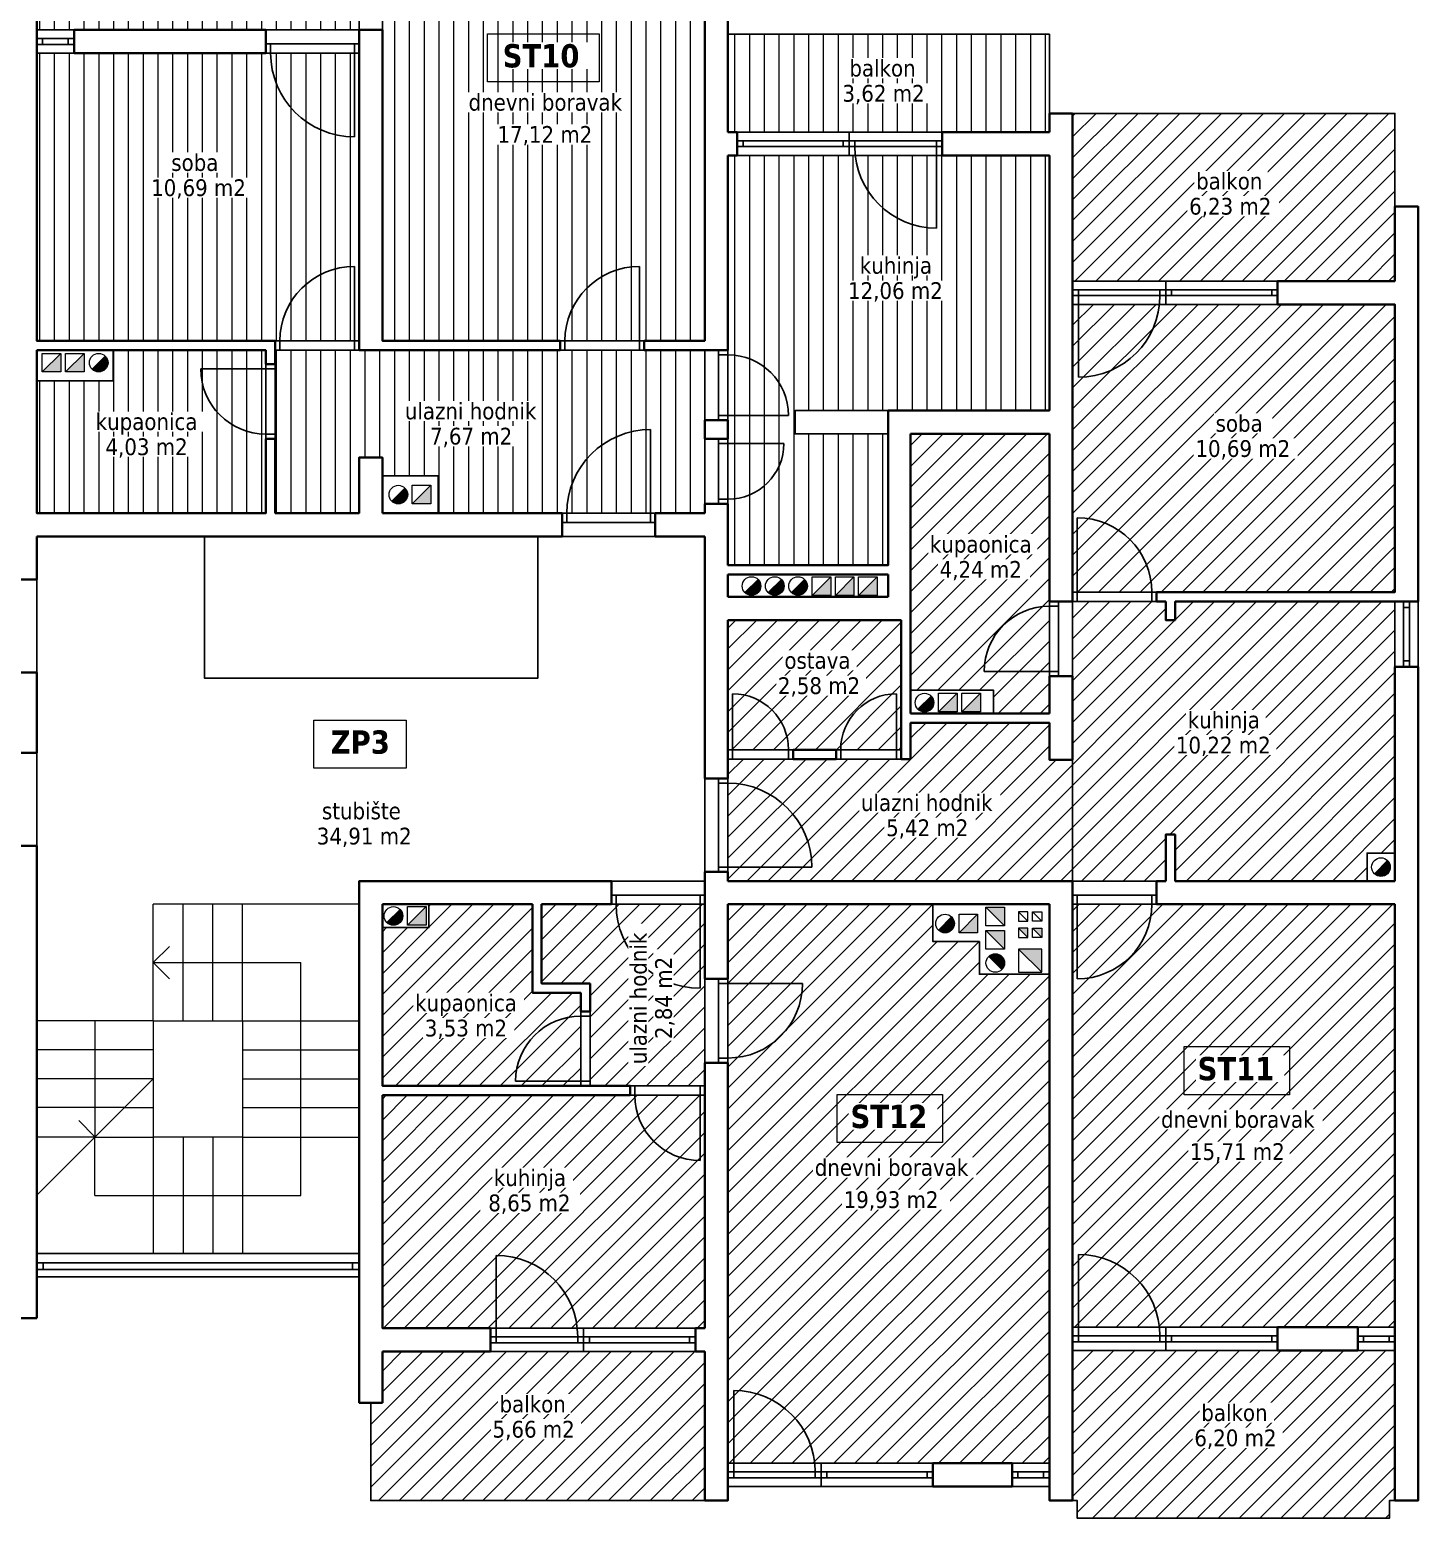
# Model space of a CAD drawing. Header units: centimetres. Extents: x 642232439 to 646206409, y 502891828 to 503284195.
# Drawn here: x 646190538 to 646192028, y 503268947 to 503270545 of the extents above; entities that cross this region are included whole.
import ezdxf

# ---------------------------------------------------------------- set-up
doc = ezdxf.new("R2010")
doc.units = ezdxf.units.CM
doc.linetypes.add('HIDDENX2', pattern=[19.05, 12.7, -6.35])
for name, color, linetype, lineweight in [('.ETAZA_12_ST10', 200, 'Continuous', 13), ('.ETAZA_13_ST11', 100, 'Continuous', 13), ('.ETAZA_14_ST12', 10, 'Continuous', 13), ('_POVRŠINA', 255, 'Continuous', 5), ('TP_01 - 0.35', 1, 'Continuous', 35), ('TP_03 - 0.15', 3, 'Continuous', 15), ('TP_07 - 0.20', 7, 'Continuous', 20)]:
    doc.layers.add(name, color=color, linetype=linetype, lineweight=lineweight)
doc.layers.add('_POLILINE_ET', color=4, linetype='Continuous', plot=False)
for name, color, linetype in [('TP_Hatch', 252, 'Continuous'), ('TP_Hidden', 8, 'HIDDENX2'), ('TP_Otvori', 8, 'Continuous'), ('TP_Otvori.block', 8, 'Continuous')]:
    doc.layers.add(name, color=color, linetype=linetype)
doc.styles.add('tahoma10', font='tahoma.ttf', dxfattribs={"height": 2})
pattern_1 = [(45, (643183442.702, 503085608.108), (-11.22532015, 11.22532015), [])]

# ---------------------------------------------------------------- blocks, each defined once
blk = doc.blocks.new('*U527')
at = {"layer": 'TP_01 - 0.35'}
for p, q in [((0, 0), (0, -30)), ((48, 0), (48, -30))]:
    blk.add_line(p, q, dxfattribs=at)
at = {"layer": 'TP_Otvori'}
for p, q in [((0, 0), (48, 0)), ((0, -11.3), (48, -11.3)), ((0, -18.8), (48, -18.8)), ((7.5, -11.3), (7.5, -18.8)), ((40.5, -11.3), (40.5, -18.8)), ((0, -30), (48, -30))]:
    blk.add_line(p, q, dxfattribs=at)
blk = doc.blocks.new('*U90')
at = {"layer": 'TP_01 - 0.35'}
for p, q in [((0, 0), (0, -30)), ((84, 0), (84, -30))]:
    blk.add_line(p, q, dxfattribs=at)
at = {"layer": 'TP_Otvori'}
for p, q in [((0, 0), (84, 0)), ((0, -11.3), (84, -11.3)), ((0, -18.8), (84, -18.8)), ((7.5, -11.3), (7.5, -18.8)), ((76.5, -11.3), (76.5, -18.8)), ((0, -30), (84, -30))]:
    blk.add_line(p, q, dxfattribs=at)
blk = doc.blocks.new('*U523')
at = {"layer": 'TP_Otvori'}
for p, q in [((5, 0), (5, 80)), ((5, 0), (0, 0)), ((85, 0), (5, 0)), ((5, -10), (5, 0)), ((85, -10), (85, 0)), ((85, 0), (90, 0)), ((90, -10), (0, -10))]:
    blk.add_line(p, q, dxfattribs=at)
blk.add_arc((5, 0), 80, 0, 90, dxfattribs=at)
blk = doc.blocks.new('*U525')
at = {"layer": 'TP_Otvori'}
for p, q in [((5, 0), (5, 90)), ((5, 0), (0, 0)), ((95, 0), (5, 0)), ((5, -10), (5, 0)), ((95, -10), (95, 0)), ((95, 0), (100, 0)), ((100, -10), (0, -10))]:
    blk.add_line(p, q, dxfattribs=at)
blk.add_arc((5, 0), 90, 0, 90, dxfattribs=at)
blk = doc.blocks.new('*U524')
at = {"layer": 'TP_Otvori'}
for p, q in [((5, 0), (5, 70)), ((5, 0), (0, 0)), ((75, 0), (5, 0)), ((5, -10), (5, 0)), ((75, -10), (75, 0)), ((75, 0), (80, 0)), ((80, -10), (0, -10))]:
    blk.add_line(p, q, dxfattribs=at)
blk.add_arc((5, 0), 70, 0, 90, dxfattribs=at)
blk = doc.blocks.new('*U526')
at = {"layer": 'TP_Otvori'}
for p, q in [((5, 0), (5, 60)), ((5, 0), (0, 0)), ((65, 0), (5, 0)), ((5, -10), (5, 0)), ((65, -10), (65, 0)), ((65, 0), (70, 0)), ((70, -10), (0, -10))]:
    blk.add_line(p, q, dxfattribs=at)
blk.add_arc((5, 0), 60, 0, 90, dxfattribs=at)
blk = doc.blocks.new('*U97')
at = {"layer": 'TP_Otvori'}
for p, q in [((5, 0), (5, 65)), ((5, 0), (0, 0)), ((70, 0), (5, 0)), ((5, -10), (5, 0)), ((70, -10), (70, 0)), ((70, 0), (75, 0)), ((75, -10), (0, -10))]:
    blk.add_line(p, q, dxfattribs=at)
blk.add_arc((5, 0), 65, 0, 90, dxfattribs=at)
blk = doc.blocks.new('*U99')
at = {"layer": 'TP_01 - 0.35'}
for p, q in [((0, 0), (0, -30)), ((48, 0), (48, -30))]:
    blk.add_line(p, q, dxfattribs=at)
at = {"layer": 'TP_Otvori'}
for p, q in [((0, 0), (48, 0)), ((0, -11.3), (48, -11.3)), ((0, -18.8), (48, -18.8)), ((7.5, -11.3), (7.5, -18.8)), ((40.5, -11.3), (40.5, -18.8)), ((0, -30), (48, -30))]:
    blk.add_line(p, q, dxfattribs=at)

msp = doc.modelspace()

# ---------------------------------------------------------------- hatches: boundary and pattern name
at = {"layer": '.ETAZA_12_ST10'}
h = msp.add_hatch(dxfattribs=at)
h.set_pattern_fill('ANSI31', color=256, scale=5, angle=45)
h.set_pattern_definition([(90, (643183442.702, 503085608.108), (-15.875, 3e-15), [])])
h.paths.add_polyline_path([(646191287.38, 503270410.48), (646191287.38, 503269970.48), (646191459.38, 503269970.48), (646191459.38, 503270111.48), (646191359.38, 503270111.48), (646191359.38, 503270136.48), (646191632.38, 503270136.48), (646191632.38, 503270410.48)])
h.paths.add_polyline_path([(646191287.38, 503270540.48), (646191287.38, 503270435.48), (646191632.38, 503270435.48), (646191632.38, 503270540.48)])
h.paths.add_polyline_path([(646190551.38, 503270675.28), (646190551.38, 503270565.28), (646190545.38, 503270565.28), (646190545.38, 503270545.28), (646190891.38, 503270545.28), (646190891.38, 503270675.28)], flags=17)
h.paths.add_polyline_path([(646190545.38, 503270520.28), (646190545.38, 503270211.28), (646190891.38, 503270211.28), (646190891.38, 503270520.28)])
edge = h.paths.add_edge_path()
edge.add_line((646190801.38, 503270201.28), (646190801.38, 503270026.28))
edge.add_line((646190801.38, 503270026.28), (646190891.38, 503270026.28))
edge.add_line((646190891.38, 503270026.28), (646190891.38, 503270086.28))
edge.add_line((646190891.38, 503270086.28), (646190916.38, 503270086.28))
edge.add_line((646190916.38, 503270086.28), (646190916.38, 503270066.28))
edge.add_line((646190916.38, 503270066.28), (646190976.38, 503270066.28))
edge.add_line((646190976.38, 503270066.28), (646190976.38, 503270026.28))
edge.add_line((646190976.38, 503270026.28), (646191262.38, 503270026.28))
edge.add_line((646191262.38, 503270026.28), (646191262.38, 503270201.28))
edge.add_line((646191262.38, 503270201.28), (646190801.38, 503270201.28))
edge.add_line((646190916.38, 503270706.28), (646190916.38, 503270211.28))
edge.add_line((646190916.38, 503270211.28), (646191262.38, 503270211.28))
edge.add_line((646191262.38, 503270211.28), (646191262.38, 503270706.28))
edge.add_line((646191262.38, 503270706.28), (646190916.38, 503270706.28))
edge.add_line((646190627.38, 503270201.28), (646190627.38, 503270168.28))
edge.add_line((646190627.38, 503270168.28), (646190545.38, 503270168.28))
edge.add_line((646190545.38, 503270168.28), (646190545.38, 503270026.28))
edge.add_line((646190545.38, 503270026.28), (646190791.38, 503270026.28))
edge.add_line((646190791.38, 503270026.28), (646190791.38, 503270201.28))
edge.add_line((646190791.38, 503270201.28), (646190627.38, 503270201.28))
at = {"layer": '.ETAZA_13_ST11'}
h = msp.add_hatch(dxfattribs=at)
h.set_pattern_fill('ANSI31', color=256, scale=5)
h.set_pattern_definition(pattern_1)
h.paths.add_polyline_path([(646191657.38, 503270250.48), (646191657.38, 503269941.48), (646192003.38, 503269941.48), (646192003.38, 503270250.48)])
h.paths.add_polyline_path([(646191657.38, 503269931.48), (646191657.38, 503269631.48), (646191757.38, 503269631.48), (646191757.38, 503269681.48), (646191767.38, 503269681.48), (646191767.38, 503269631.48), (646191973.38, 503269631.48), (646191973.38, 503269661.48), (646192003.38, 503269661.48), (646192003.38, 503269931.48), (646191767.38, 503269931.48), (646191767.38, 503269911.48), (646191757.38, 503269911.48), (646191757.38, 503269931.48)])
h.paths.add_polyline_path([(646191483.38, 503270111.48), (646191483.38, 503269836.48), (646191572.38, 503269836.48), (646191572.38, 503269811.48), (646191632.38, 503269811.48), (646191632.38, 503270111.48)])
h.paths.add_polyline_path([(646191287.38, 503269911.48), (646191287.38, 503269772.48), (646191473.38, 503269772.48), (646191473.38, 503269911.48)])
h.paths.add_polyline_path([(646191287.38, 503269762.48), (646191287.38, 503269631.48), (646191657.38, 503269631.48), (646191657.38, 503269761.48), (646191632.38, 503269761.48), (646191632.38, 503269801.48), (646191483.38, 503269801.48), (646191483.38, 503269762.48)])
edge = h.paths.add_edge_path()
edge.add_line((646191657.38, 503270455.48), (646191657.38, 503270275.48))
edge.add_line((646191657.38, 503270275.48), (646192003.38, 503270275.48))
edge.add_line((646192003.38, 503270275.48), (646192003.38, 503270455.48))
edge.add_line((646192003.38, 503270455.48), (646191657.38, 503270455.48))
edge.add_line((646191657.38, 503269606.48), (646191657.38, 503269152.48))
edge.add_line((646191657.38, 503269152.48), (646192003.38, 503269152.48))
edge.add_line((646192003.38, 503269152.48), (646192003.38, 503269606.48))
edge.add_line((646192003.38, 503269606.48), (646191657.38, 503269606.48))
edge.add_line((646191657.38, 503269127.48), (646191657.38, 503268966.48))
edge.add_line((646191657.38, 503268966.48), (646191662.38, 503268966.48))
edge.add_line((646191662.38, 503268966.48), (646191662.38, 503268947.48))
edge.add_line((646191662.38, 503268947.48), (646191997.38, 503268947.48))
edge.add_line((646191997.38, 503268947.48), (646191997.38, 503268966.48))
edge.add_line((646191997.38, 503268966.48), (646192003.38, 503268966.48))
edge.add_line((646192003.38, 503268966.48), (646192003.38, 503269127.48))
edge.add_line((646192003.38, 503269127.48), (646191657.38, 503269127.48))
at = {"layer": '.ETAZA_14_ST12'}
h = msp.add_hatch(dxfattribs=at)
h.set_pattern_fill('ANSI31', color=256, scale=5)
h.set_pattern_definition(pattern_1)
h.paths.add_polyline_path([(646190966.38, 503269607.07), (646190966.38, 503269581.48), (646190916.38, 503269581.48), (646190916.38, 503269411.48), (646191129.38, 503269411.48), (646191129.38, 503269511.48), (646191077.38, 503269511.48), (646191077.38, 503269606.48)])
h.paths.add_polyline_path([(646191087.38, 503269606.48), (646191087.38, 503269521.48), (646191139.38, 503269521.48), (646191139.38, 503269411.48), (646191262.38, 503269411.48), (646191262.38, 503269606.48)])
h.paths.add_polyline_path([(646191287.38, 503269606.48), (646191287.38, 503269006.48), (646191632.38, 503269006.48), (646191632.38, 503269531.48), (646191557.38, 503269531.48), (646191557.38, 503269566.48), (646191507.38, 503269566.48), (646191507.38, 503269606.48)])
h.paths.add_polyline_path([(646190916.38, 503269401.48), (646190916.38, 503269151.48), (646191262.38, 503269151.48), (646191262.38, 503269401.48)])
h.paths.add_polyline_path([(646190916.38, 503269126.48), (646190916.38, 503269071.48), (646190903.88, 503269071.48), (646190903.88, 503268966.48), (646191262.38, 503268966.48), (646191262.38, 503269126.48)])
at = {"layer": 'TP_07 - 0.20'}
h = msp.add_hatch(color=256, dxfattribs=at)
h.dxf.hatch_style = 1
h.paths.add_polyline_path([(646191599.38, 503269580.98), (646191609.38, 503269570.98), (646191609.38, 503269580.98)])
h.paths.add_polyline_path([(646191624.38, 503269570.98), (646191624.38, 503269580.98), (646191614.38, 503269580.98)])
h = msp.add_hatch(color=256, dxfattribs=at)
h.dxf.hatch_style = 1
h.paths.add_polyline_path([(646191624.38, 503269533.48), (646191624.38, 503269558.48), (646191599.38, 503269558.48)])
at = {"layer": 'TP_Hatch'}
h = msp.add_hatch(color=256, dxfattribs=at)
h.dxf.hatch_style = 1
h.paths.add_polyline_path([(646190571.12, 503270177.92), (646190571.12, 503270197.92), (646190551.12, 503270177.92)])
h = msp.add_hatch(color=256, dxfattribs=at)
h.dxf.hatch_style = 1
h.paths.add_polyline_path([(646190596.12, 503270177.92), (646190596.12, 503270197.92), (646190576.12, 503270177.92)])
h = msp.add_hatch(color=256, dxfattribs=at)
h.dxf.hatch_style = 1
edge = h.paths.add_edge_path()
edge.add_arc((646190611.86, 503270187.92), 10, 225, 270)
edge.add_arc((646190611.86, 503270187.92), 10, 270, 360)
edge.add_arc((646190611.86, 503270187.92), 10, 0, 45)
edge.add_line((646190618.93, 503270194.99), (646190604.79, 503270180.85))
h = msp.add_hatch(color=256, dxfattribs=at)
h.dxf.hatch_style = 1
edge = h.paths.add_edge_path()
edge.add_arc((646190933.55, 503270046.28), 10, 225, 270)
edge.add_arc((646190933.55, 503270046.28), 10, 270, 360)
edge.add_arc((646190933.55, 503270046.28), 10, 0, 45)
edge.add_line((646190940.63, 503270053.35), (646190926.48, 503270039.21))
h = msp.add_hatch(color=256, dxfattribs=at)
h.dxf.hatch_style = 1
h.paths.add_polyline_path([(646190968.55, 503270036.28), (646190968.55, 503270056.28), (646190948.55, 503270036.28)])
h = msp.add_hatch(color=256, dxfattribs=at)
h.dxf.hatch_style = 1
h.paths.add_polyline_path([(646191397.65, 503269938.13), (646191397.65, 503269958.13), (646191377.65, 503269938.13)])
h = msp.add_hatch(color=256, dxfattribs=at)
h.dxf.hatch_style = 1
h.paths.add_polyline_path([(646191422.65, 503269938.13), (646191422.65, 503269958.13), (646191402.65, 503269938.13)])
h = msp.add_hatch(color=256, dxfattribs=at)
h.dxf.hatch_style = 1
h.paths.add_polyline_path([(646191447.65, 503269938.13), (646191447.65, 503269958.13), (646191427.65, 503269938.13)])
h = msp.add_hatch(color=256, dxfattribs=at)
h.dxf.hatch_style = 1
edge = h.paths.add_edge_path()
edge.add_arc((646191312.65, 503269948.13), 10, 225, 270)
edge.add_arc((646191312.65, 503269948.13), 10, 270, 360)
edge.add_arc((646191312.65, 503269948.13), 10, 0, 45)
edge.add_line((646191319.72, 503269955.21), (646191305.58, 503269941.06))
h = msp.add_hatch(color=256, dxfattribs=at)
h.dxf.hatch_style = 1
edge = h.paths.add_edge_path()
edge.add_arc((646191337.65, 503269948.13), 10, 225, 270)
edge.add_arc((646191337.65, 503269948.13), 10, 270, 360)
edge.add_arc((646191337.65, 503269948.13), 10, 0, 45)
edge.add_line((646191344.72, 503269955.21), (646191330.58, 503269941.06))
h = msp.add_hatch(color=256, dxfattribs=at)
h.dxf.hatch_style = 1
edge = h.paths.add_edge_path()
edge.add_arc((646191362.65, 503269948.13), 10, 225, 270)
edge.add_arc((646191362.65, 503269948.13), 10, 270, 360)
edge.add_arc((646191362.65, 503269948.13), 10, 0, 45)
edge.add_line((646191369.72, 503269955.21), (646191355.58, 503269941.06))
h = msp.add_hatch(color=256, dxfattribs=at)
h.dxf.hatch_style = 1
edge = h.paths.add_edge_path()
edge.add_arc((646191498.37, 503269822.98), 10, 225, 270)
edge.add_arc((646191498.37, 503269822.98), 10, 270, 360)
edge.add_arc((646191498.37, 503269822.98), 10, 0, 45)
edge.add_line((646191505.44, 503269830.05), (646191491.3, 503269815.91))
h = msp.add_hatch(color=256, dxfattribs=at)
h.dxf.hatch_style = 1
h.paths.add_polyline_path([(646191533.37, 503269812.98), (646191533.37, 503269832.98), (646191513.37, 503269812.98)])
h = msp.add_hatch(color=256, dxfattribs=at)
h.dxf.hatch_style = 1
h.paths.add_polyline_path([(646191558.37, 503269812.98), (646191558.37, 503269832.98), (646191538.37, 503269812.98)])
h = msp.add_hatch(color=256, dxfattribs=at)
h.dxf.hatch_style = 1
edge = h.paths.add_edge_path()
edge.add_arc((646191988.38, 503269646.46), 10, 225, 270)
edge.add_arc((646191988.38, 503269646.46), 10, 270, 360)
edge.add_arc((646191988.38, 503269646.46), 10, 0, 45)
edge.add_line((646191995.45, 503269653.53), (646191981.31, 503269639.39))
h = msp.add_hatch(color=256, dxfattribs=at)
h.dxf.hatch_style = 1
edge = h.paths.add_edge_path()
edge.add_arc((646190928.29, 503269593.98), 10, 225, 270)
edge.add_arc((646190928.29, 503269593.98), 10, 270, 360)
edge.add_arc((646190928.29, 503269593.98), 10, 0, 45)
edge.add_line((646190935.36, 503269601.05), (646190921.21, 503269586.91))
h = msp.add_hatch(color=256, dxfattribs=at)
h.dxf.hatch_style = 1
h.paths.add_polyline_path([(646190963.29, 503269583.98), (646190963.29, 503269603.98), (646190943.29, 503269583.98)])
h = msp.add_hatch(color=256, dxfattribs=at)
h.dxf.hatch_style = 1
edge = h.paths.add_edge_path()
edge.add_arc((646191520.42, 503269585.85), 10, 225, 270)
edge.add_arc((646191520.42, 503269585.85), 10, 270, 360)
edge.add_arc((646191520.42, 503269585.85), 10, 0, 45)
edge.add_line((646191527.49, 503269592.92), (646191513.35, 503269578.78))
h = msp.add_hatch(color=256, dxfattribs=at)
h.dxf.hatch_style = 1
h.paths.add_polyline_path([(646191555.42, 503269575.85), (646191555.42, 503269595.85), (646191535.42, 503269575.85)])
h = msp.add_hatch(color=256, dxfattribs=at)
h.dxf.hatch_style = 1
h.paths.add_polyline_path([(646191584.38, 503269603.48), (646191564.38, 503269603.48), (646191584.38, 503269583.48)])
h = msp.add_hatch(color=256, dxfattribs=at)
h.dxf.hatch_style = 1
h.paths.add_polyline_path([(646191584.38, 503269578.48), (646191564.38, 503269578.48), (646191584.38, 503269558.48)])
h = msp.add_hatch(color=256, dxfattribs=at)
h.dxf.hatch_style = 1
edge = h.paths.add_edge_path()
edge.add_arc((646191574.38, 503269543.48), 10, 315, 360)
edge.add_arc((646191574.38, 503269543.48), 10, 360, 450)
edge.add_arc((646191574.38, 503269543.48), 10, 90, 135)
edge.add_line((646191567.31, 503269550.55), (646191581.45, 503269536.41))

# ---------------------------------------------------------------- linework, layer by layer
at = {"layer": '_POLILINE_ET'}
for points in [[(646190916.38, 503270706.28), (646190916.38, 503270211.28), (646191262.38, 503270211.28), (646191262.38, 503270706.28), (646190916.38, 503270706.28)], [(646190551.38, 503270675.28), (646190551.38, 503270565.28), (646190545.38, 503270565.28), (646190545.38, 503270545.28), (646190891.38, 503270545.28), (646190891.38, 503270675.28), (646190551.38, 503270675.28)], [(646191287.38, 503270540.48), (646191287.38, 503270435.48), (646191632.38, 503270435.48), (646191632.38, 503270540.48), (646191287.38, 503270540.48)], [(646190545.38, 503270520.28), (646190545.38, 503270211.28), (646190891.38, 503270211.28), (646190891.38, 503270520.28), (646190545.38, 503270520.28)], [(646191657.38, 503270455.48), (646191657.38, 503270275.48), (646192003.38, 503270275.48), (646192003.38, 503270455.48), (646191657.38, 503270455.48)], [(646191287.38, 503270410.48), (646191287.38, 503269970.48), (646191459.38, 503269970.48), (646191459.38, 503270111.48), (646191359.38, 503270111.48), (646191359.38, 503270136.48), (646191632.38, 503270136.48), (646191632.38, 503270410.48), (646191287.38, 503270410.48)], [(646191657.38, 503270250.48), (646191657.38, 503269941.48), (646192003.38, 503269941.48), (646192003.38, 503270250.48), (646191657.38, 503270250.48)], [(646190627.38, 503270201.28), (646190627.38, 503270168.28), (646190545.38, 503270168.28), (646190545.38, 503270026.28), (646190791.38, 503270026.28), (646190791.38, 503270201.28), (646190627.38, 503270201.28)], [(646190801.38, 503270201.28), (646190801.38, 503270026.28), (646190891.38, 503270026.28), (646190891.38, 503270086.28), (646190916.38, 503270086.28), (646190916.38, 503270066.28), (646190976.38, 503270066.28), (646190976.38, 503270026.28), (646191262.38, 503270026.28), (646191262.38, 503270201.28), (646190801.38, 503270201.28)], [(646191483.38, 503270111.48), (646191483.38, 503269836.48), (646191572.38, 503269836.48), (646191572.38, 503269811.48), (646191632.38, 503269811.48), (646191632.38, 503270111.48), (646191483.38, 503270111.48)], [(646190545.38, 503270001.28), (646190545.38, 503269231.48), (646190891.38, 503269231.48), (646190891.38, 503269631.48), (646191262.38, 503269631.48), (646191262.38, 503270001.28), (646191083.38, 503270001.28), (646191083.38, 503269849.28), (646190725.38, 503269849.28), (646190725.38, 503270001.28), (646190545.38, 503270001.28)], [(646191657.38, 503269931.48), (646191657.38, 503269631.48), (646191757.38, 503269631.48), (646191757.38, 503269681.48), (646191767.38, 503269681.48), (646191767.38, 503269631.48), (646191973.38, 503269631.48), (646191973.38, 503269661.48), (646192003.38, 503269661.48), (646192003.38, 503269931.48), (646191767.38, 503269931.48), (646191767.38, 503269911.48), (646191757.38, 503269911.48), (646191757.38, 503269931.48), (646191657.38, 503269931.48)], [(646191287.38, 503269911.48), (646191287.38, 503269772.48), (646191473.38, 503269772.48), (646191473.38, 503269911.48), (646191287.38, 503269911.48)], [(646191287.38, 503269762.48), (646191287.38, 503269631.48), (646191657.38, 503269631.48), (646191657.38, 503269761.48), (646191632.38, 503269761.48), (646191632.38, 503269801.48), (646191483.38, 503269801.48), (646191483.38, 503269762.48), (646191287.38, 503269762.48)], [(646190966.38, 503269607.07), (646190966.38, 503269581.48), (646190916.38, 503269581.48), (646190916.38, 503269411.48), (646191129.38, 503269411.48), (646191129.38, 503269511.48), (646191077.38, 503269511.48), (646191077.38, 503269606.48), (646190966.38, 503269607.07)], [(646191087.38, 503269606.48), (646191087.38, 503269521.48), (646191139.38, 503269521.48), (646191139.38, 503269411.48), (646191262.38, 503269411.48), (646191262.38, 503269606.48), (646191087.38, 503269606.48)], [(646191287.38, 503269606.48), (646191287.38, 503269006.48), (646191632.38, 503269006.48), (646191632.38, 503269531.48), (646191557.38, 503269531.48), (646191557.38, 503269566.48), (646191507.38, 503269566.48), (646191507.38, 503269606.48), (646191287.38, 503269606.48)], [(646191657.38, 503269606.48), (646191657.38, 503269152.48), (646192003.38, 503269152.48), (646192003.38, 503269606.48), (646191657.38, 503269606.48)], [(646190916.38, 503269401.48), (646190916.38, 503269151.48), (646191262.38, 503269151.48), (646191262.38, 503269401.48), (646190916.38, 503269401.48)], [(646190916.38, 503269126.48), (646190916.38, 503269071.48), (646190903.88, 503269071.48), (646190903.88, 503268966.48), (646191262.38, 503268966.48), (646191262.38, 503269126.48), (646190916.38, 503269126.48)], [(646191657.38, 503269127.48), (646191657.38, 503268966.48), (646191662.38, 503268966.48), (646191662.38, 503268947.48), (646191997.38, 503268947.48), (646191997.38, 503268966.48), (646192003.38, 503268966.48), (646192003.38, 503269127.48), (646191657.38, 503269127.48)]]:
    msp.add_lwpolyline(points, dxfattribs=at)
at = {"layer": '_POVRŠINA'}
for points in [[(646191029.12, 503270540.92), (646191149.09, 503270540.92), (646191149.09, 503270489.27), (646191029.12, 503270489.27)], [(646191777.11, 503269453.69), (646191890.22, 503269453.69), (646191890.22, 503269402.03), (646191777.11, 503269402.03)], [(646191404.5, 503269402.34), (646191517.6, 503269402.34), (646191517.6, 503269350.68), (646191404.5, 503269350.68)]]:
    msp.add_lwpolyline(points, close=True, dxfattribs=at)
at = {"layer": 'TP_01 - 0.35'}
for p, q in [((646191262.38, 503270746.28), (646191262.38, 503270211.28)), ((646191287.38, 503270746.28), (646191287.38, 503270435.48)), ((646190545.38, 503270565.28), (646190545.38, 503270211.28)), ((646190585.38, 503270545.28), (646190585.38, 503270520.28)), ((646190585.38, 503270545.28), (646190791.38, 503270545.28)), ((646190791.38, 503270520.28), (646190791.38, 503270545.28)), ((646190891.38, 503270201.28), (646190891.38, 503270545.28)), ((646190891.38, 503270545.28), (646190916.38, 503270545.28)), ((646190916.38, 503270211.28), (646190916.38, 503270545.28)), ((646190585.38, 503270520.28), (646190791.38, 503270520.28)), ((646191632.38, 503270455.48), (646191632.38, 503270435.48)), ((646191657.38, 503270455.48), (646191632.38, 503270455.48)), ((646191657.38, 503270455.48), (646191657.38, 503269931.48)), ((646191297.38, 503270435.48), (646191287.38, 503270435.48)), ((646191297.38, 503270435.48), (646191297.38, 503270410.48)), ((646191517.38, 503270435.48), (646191517.38, 503270410.48)), ((646191632.38, 503270435.48), (646191517.38, 503270435.48)), ((646191287.38, 503270410.48), (646191287.38, 503270201.28)), ((646191297.38, 503270410.48), (646191287.38, 503270410.48)), ((646191632.38, 503270410.48), (646191517.38, 503270410.48)), ((646191632.38, 503270410.48), (646191632.38, 503270136.48)), ((646192003.38, 503270355.48), (646192003.38, 503270275.48)), ((646192003.38, 503270355.48), (646192028.38, 503270355.48)), ((646192028.38, 503270355.48), (646192028.38, 503269931.48)), ((646191877.38, 503270275.48), (646191877.38, 503270250.48)), ((646191877.38, 503270275.48), (646192003.38, 503270275.48)), ((646191877.38, 503270250.48), (646192003.38, 503270250.48)), ((646192003.38, 503270250.48), (646192003.38, 503269941.48)), ((646190545.38, 503270211.28), (646190801.38, 503270211.28)), ((646190545.38, 503270201.28), (646190545.38, 503270026.28)), ((646190545.38, 503270201.28), (646190791.38, 503270201.28)), ((646190791.38, 503270201.28), (646190791.38, 503270186.28)), ((646190801.38, 503270201.28), (646190801.38, 503270211.28)), ((646190801.38, 503270201.28), (646190801.38, 503270186.28)), ((646190891.38, 503270201.28), (646191107.38, 503270201.28)), ((646190916.38, 503270211.28), (646191107.38, 503270211.28)), ((646191107.38, 503270211.28), (646191107.38, 503270201.28)), ((646191197.38, 503270211.28), (646191262.38, 503270211.28)), ((646191197.38, 503270211.28), (646191197.38, 503270201.28)), ((646191197.38, 503270201.28), (646191262.38, 503270201.28)), ((646191262.38, 503270201.28), (646191287.38, 503270201.28)), ((646190791.38, 503270186.28), (646190801.38, 503270186.28)), ((646191459.38, 503270136.48), (646191459.38, 503269970.48)), ((646191632.38, 503270136.48), (646191459.38, 503270136.48)), ((646191262.38, 503270126.28), (646191262.38, 503270106.28)), ((646191262.38, 503270126.28), (646191287.38, 503270126.28)), ((646191287.38, 503270126.28), (646191287.38, 503270106.28)), ((646190791.38, 503270106.28), (646190791.38, 503270026.28)), ((646190791.38, 503270106.28), (646190801.38, 503270106.28)), ((646190801.38, 503270106.28), (646190801.38, 503270026.28)), ((646191262.38, 503270106.28), (646191287.38, 503270106.28)), ((646191483.38, 503270111.48), (646191483.38, 503269811.48)), ((646191632.38, 503270111.48), (646191483.38, 503270111.48)), ((646191632.38, 503270111.48), (646191632.38, 503269931.48)), ((646190891.38, 503270086.28), (646190916.38, 503270086.28)), ((646190891.38, 503270026.28), (646190891.38, 503270086.28)), ((646190916.38, 503270026.28), (646190916.38, 503270086.28)), ((646191262.38, 503270036.28), (646191262.38, 503270026.28)), ((646191262.38, 503270036.28), (646191287.38, 503270036.28)), ((646191287.38, 503270036.28), (646191287.38, 503269970.48)), ((646190545.38, 503270026.28), (646190791.38, 503270026.28)), ((646190801.38, 503270026.28), (646190891.38, 503270026.28)), ((646190916.38, 503270026.28), (646191109.38, 503270026.28)), ((646191109.38, 503270026.28), (646191109.38, 503270001.28)), ((646191209.38, 503270026.28), (646191209.38, 503270001.28)), ((646191209.38, 503270026.28), (646191262.38, 503270026.28)), ((646190545.38, 503270001.28), (646190545.38, 503269955.28)), ((646190545.38, 503270001.28), (646191109.38, 503270001.28)), ((646191209.38, 503270001.28), (646191262.38, 503270001.28)), ((646191262.38, 503270001.28), (646191262.38, 503269741.48)), ((646191287.38, 503269970.48), (646191459.38, 503269970.48)), ((646191287.38, 503269960.48), (646191287.38, 503269936.48)), ((646191287.38, 503269960.48), (646191459.38, 503269960.48)), ((646191459.38, 503269960.48), (646191459.38, 503269936.48)), ((646190545.38, 503269955.28), (646190520.38, 503269955.28)), ((646191747.38, 503269941.48), (646191747.38, 503269931.48)), ((646191747.38, 503269941.48), (646192003.38, 503269941.48)), ((646191287.38, 503269936.48), (646191459.38, 503269936.48)), ((646191657.38, 503269931.48), (646191632.38, 503269931.48)), ((646191747.38, 503269931.48), (646191757.38, 503269931.48)), ((646191757.38, 503269931.48), (646191757.38, 503269911.48)), ((646191767.38, 503269931.48), (646191767.38, 503269911.48)), ((646191767.38, 503269931.48), (646192003.38, 503269931.48)), ((646192003.38, 503269931.48), (646192028.38, 503269931.48)), ((646192003.38, 503269931.48), (646192028.38, 503269931.48)), ((646191287.38, 503269911.48), (646191287.38, 503269741.48)), ((646191287.38, 503269911.48), (646191459.38, 503269911.48)), ((646191459.38, 503269911.48), (646191473.38, 503269911.48)), ((646191473.38, 503269911.48), (646191473.38, 503269766.48)), ((646191757.38, 503269911.48), (646191767.38, 503269911.48)), ((646192003.38, 503269861.48), (646192003.38, 503269631.48)), ((646192003.38, 503269861.48), (646192028.38, 503269861.48)), ((646192003.38, 503269861.48), (646192028.38, 503269861.48)), ((646192028.38, 503269861.48), (646192028.38, 503268966.48)), ((646190545.38, 503269855.28), (646190520.38, 503269855.28)), ((646190545.38, 503269855.28), (646190545.38, 503269769.28)), ((646191632.38, 503269851.48), (646191632.38, 503269811.48)), ((646191657.38, 503269851.48), (646191632.38, 503269851.48)), ((646191657.38, 503269851.48), (646191657.38, 503269761.48)), ((646191632.38, 503269811.48), (646191483.38, 503269811.48)), ((646191483.38, 503269801.48), (646191483.38, 503269762.48)), ((646191632.38, 503269801.48), (646191483.38, 503269801.48)), ((646191632.38, 503269801.48), (646191632.38, 503269761.48)), ((646190545.38, 503269769.28), (646190520.38, 503269769.28)), ((646191357.38, 503269772.48), (646191357.38, 503269762.48)), ((646191357.38, 503269772.48), (646191403.38, 503269772.48)), ((646191403.38, 503269772.48), (646191403.38, 503269762.48)), ((646191473.38, 503269772.48), (646191473.38, 503269762.48)), ((646191357.38, 503269762.48), (646191403.38, 503269762.48)), ((646191473.38, 503269762.48), (646191483.38, 503269762.48)), ((646191657.38, 503269761.48), (646191632.38, 503269761.48)), ((646191287.38, 503269741.48), (646191262.38, 503269741.48)), ((646190545.38, 503269669.28), (646190520.38, 503269669.28)), ((646190545.38, 503269669.28), (646190545.38, 503269162.28)), ((646191757.38, 503269681.48), (646191757.38, 503269631.48)), ((646191757.38, 503269681.48), (646191767.38, 503269681.48)), ((646191767.38, 503269681.48), (646191767.38, 503269631.48)), ((646191262.38, 503269641.48), (646191262.38, 503269526.48)), ((646191287.38, 503269641.48), (646191262.38, 503269641.48)), ((646191287.38, 503269641.48), (646191287.38, 503269631.48)), ((646190891.38, 503269631.48), (646190891.38, 503269071.48)), ((646190891.38, 503269631.48), (646191162.38, 503269631.48)), ((646191162.38, 503269631.48), (646191162.38, 503269606.48)), ((646191287.38, 503269631.48), (646191657.38, 503269631.48)), ((646191657.38, 503269606.48), (646191657.38, 503269631.48)), ((646191747.38, 503269631.48), (646191757.38, 503269631.48)), ((646191747.38, 503269606.48), (646191747.38, 503269631.48)), ((646191767.38, 503269631.48), (646192003.38, 503269631.48)), ((646190916.38, 503269606.48), (646190916.38, 503269411.48)), ((646190916.38, 503269606.48), (646191077.38, 503269606.48)), ((646191077.38, 503269606.48), (646191077.38, 503269511.48)), ((646191087.38, 503269606.48), (646191162.38, 503269606.48)), ((646191087.38, 503269606.48), (646191087.38, 503269521.48)), ((646191287.38, 503269606.48), (646191287.38, 503269526.48)), ((646191287.38, 503269606.48), (646191632.38, 503269606.48)), ((646191632.38, 503269606.48), (646191632.38, 503268966.48)), ((646191657.38, 503269606.48), (646191657.38, 503268966.48)), ((646191747.38, 503269606.48), (646192003.38, 503269606.48)), ((646192003.38, 503269606.48), (646192003.38, 503268966.48)), ((646191287.38, 503269526.48), (646191262.38, 503269526.48)), ((646191077.38, 503269511.48), (646191129.38, 503269511.48)), ((646191087.38, 503269521.48), (646191139.38, 503269521.48)), ((646191129.38, 503269511.48), (646191129.38, 503269491.48)), ((646191139.38, 503269521.48), (646191139.38, 503269491.48)), ((646191129.38, 503269491.48), (646191139.38, 503269491.48)), ((646191262.38, 503269436.48), (646191262.38, 503269151.48)), ((646191287.38, 503269436.48), (646191262.38, 503269436.48)), ((646191287.38, 503269436.48), (646191287.38, 503268966.48)), ((646190916.38, 503269411.48), (646191182.38, 503269411.48)), ((646190916.38, 503269401.48), (646190916.38, 503269151.48)), ((646190916.38, 503269401.48), (646191182.38, 503269401.48)), ((646191182.38, 503269411.48), (646191182.38, 503269401.48)), ((646190520.38, 503269162.28), (646190545.38, 503269162.28)), ((646190916.38, 503269151.48), (646191032.38, 503269151.48)), ((646191032.38, 503269151.48), (646191032.38, 503269126.48)), ((646191252.38, 503269151.48), (646191252.38, 503269126.48)), ((646191252.38, 503269151.48), (646191262.38, 503269151.48)), ((646191877.38, 503269152.48), (646191963.38, 503269152.48)), ((646191877.38, 503269152.48), (646191877.38, 503269127.48)), ((646191963.38, 503269152.48), (646191963.38, 503269127.48)), ((646190916.38, 503269126.48), (646191032.38, 503269126.48)), ((646190916.38, 503269126.48), (646190916.38, 503269071.48)), ((646191252.38, 503269126.48), (646191262.38, 503269126.48)), ((646191262.38, 503269126.48), (646191262.38, 503268966.48)), ((646191877.38, 503269127.48), (646191963.38, 503269127.48)), ((646190916.38, 503269071.48), (646190891.38, 503269071.48)), ((646191507.38, 503269006.48), (646191507.38, 503268981.48)), ((646191507.38, 503269006.48), (646191592.38, 503269006.48)), ((646191592.38, 503269006.48), (646191592.38, 503268981.48)), ((646191262.38, 503268966.48), (646191287.38, 503268966.48)), ((646191507.38, 503268981.48), (646191592.38, 503268981.48)), ((646191632.38, 503268966.48), (646191657.38, 503268966.48)), ((646192003.38, 503268966.48), (646192028.38, 503268966.48))]:
    msp.add_line(p, q, dxfattribs=at)
at = {"layer": 'TP_03 - 0.15'}
for p, q in [((646190891.38, 503269606.48), (646190670.38, 503269606.48)), ((646190670.38, 503269481.28), (646190670.38, 503269606.48)), ((646190702.38, 503269481.28), (646190702.38, 503269606.48)), ((646190734.38, 503269481.28), (646190734.38, 503269606.48)), ((646190766.38, 503269481.28), (646190766.38, 503269606.48)), ((646190687.86, 503269561.36), (646190670.38, 503269543.88)), ((646190670.38, 503269543.88), (646190828.88, 503269543.88)), ((646190687.86, 503269526.4), (646190670.38, 503269543.88)), ((646190828.88, 503269293.98), (646190828.88, 503269543.88)), ((646190670.38, 503269481.28), (646190766.38, 503269481.28)), ((646190766.38, 503269481.28), (646190766.38, 503269356.48)), ((646190766.38, 503269481.28), (646190891.38, 503269481.28)), ((646190766.38, 503269450.28), (646190891.38, 503269450.28)), ((646190670.38, 503269419.28), (646190670.38, 503269356.48)), ((646190766.38, 503269419.28), (646190891.38, 503269419.28)), ((646190639.38, 503269388.28), (646190670.38, 503269388.28)), ((646190766.38, 503269388.28), (646190891.38, 503269388.28)), ((646190607.58, 503269356.48), (646190670.38, 503269356.48)), ((646190607.88, 503269293.98), (646190607.88, 503269356.78)), ((646190766.38, 503269356.48), (646190670.38, 503269356.48)), ((646190670.38, 503269356.48), (646190670.38, 503269231.48)), ((646190702.38, 503269356.48), (646190702.38, 503269231.48)), ((646190734.38, 503269356.48), (646190734.38, 503269231.48)), ((646190766.38, 503269356.48), (646190891.38, 503269356.48)), ((646190766.38, 503269356.48), (646190766.38, 503269231.48)), ((646190607.88, 503269293.98), (646190828.88, 503269293.98))]:
    msp.add_line(p, q, dxfattribs=at)
at = {"layer": 'TP_07 - 0.20'}
for p, q in [((646191632.38, 503270540.48), (646191287.38, 503270540.48)), ((646191632.38, 503270540.48), (646191632.38, 503270455.96)), ((646191657.38, 503270455.48), (646192003.38, 503270455.48)), ((646192003.38, 503270355.48), (646192003.38, 503270455.48)), ((646190571.12, 503270197.92), (646190551.12, 503270177.92)), ((646190596.12, 503270197.92), (646190576.12, 503270177.92)), ((646190627.38, 503270168.28), (646190627.38, 503270201.28)), ((646190618.93, 503270194.99), (646190604.79, 503270180.85)), ((646190545.38, 503270168.28), (646190627.38, 503270168.28)), ((646191459.38, 503270136.48), (646191359.38, 503270136.48)), ((646191359.38, 503270136.48), (646191359.38, 503270111.48)), ((646191359.38, 503270111.48), (646191459.38, 503270111.48)), ((646190916.38, 503270066.28), (646190976.38, 503270066.28)), ((646190940.63, 503270053.35), (646190926.48, 503270039.21)), ((646190968.55, 503270056.28), (646190948.55, 503270036.28)), ((646190976.38, 503270066.28), (646190976.38, 503270026.28)), ((646190725.38, 503270001.28), (646190725.38, 503269849.28)), ((646191083.38, 503270001.28), (646191083.38, 503269849.28)), ((646191397.65, 503269958.13), (646191377.65, 503269938.13)), ((646191422.65, 503269958.13), (646191402.65, 503269938.13)), ((646191447.65, 503269958.13), (646191427.65, 503269938.13)), ((646191319.72, 503269955.21), (646191305.58, 503269941.06)), ((646191344.72, 503269955.21), (646191330.58, 503269941.06)), ((646191369.72, 503269955.21), (646191355.58, 503269941.06)), ((646190725.38, 503269849.28), (646191083.38, 503269849.28)), ((646191572.38, 503269836.48), (646191483.38, 503269836.48)), ((646191505.44, 503269830.05), (646191491.3, 503269815.91)), ((646191533.37, 503269832.98), (646191513.37, 503269812.98)), ((646191558.37, 503269832.98), (646191538.37, 503269812.98)), ((646191572.38, 503269836.48), (646191572.38, 503269811.48)), ((646191995.45, 503269653.53), (646191981.31, 503269639.39)), ((646190966.38, 503269606.48), (646190966.38, 503269581.48)), ((646191507.38, 503269566.48), (646191507.38, 503269606.48)), ((646190935.36, 503269601.05), (646190921.21, 503269586.91)), ((646190963.29, 503269603.98), (646190943.29, 503269583.98)), ((646191527.49, 503269592.92), (646191513.35, 503269578.78)), ((646191555.42, 503269595.85), (646191535.42, 503269575.85)), ((646191564.38, 503269603.48), (646191584.38, 503269583.48)), ((646191599.38, 503269598.48), (646191609.38, 503269588.48)), ((646191614.38, 503269598.48), (646191624.38, 503269588.48)), ((646190966.38, 503269581.48), (646190916.38, 503269581.48)), ((646191564.38, 503269578.48), (646191584.38, 503269558.48)), ((646191599.38, 503269580.98), (646191609.38, 503269570.98)), ((646191614.38, 503269580.98), (646191624.38, 503269570.98)), ((646191557.38, 503269566.48), (646191507.38, 503269566.48)), ((646191557.38, 503269531.48), (646191557.38, 503269566.48)), ((646191599.38, 503269558.48), (646191624.38, 503269533.48)), ((646191567.31, 503269550.55), (646191581.45, 503269536.41)), ((646191632.38, 503269531.48), (646191557.38, 503269531.48)), ((646190670.38, 503269481.28), (646190545.38, 503269481.28)), ((646190607.88, 503269481.28), (646190607.88, 503269356.78)), ((646190670.38, 503269481.28), (646190670.38, 503269419.28)), ((646190670.38, 503269450.28), (646190545.38, 503269450.28)), ((646190670.38, 503269419.28), (646190545.38, 503269419.28)), ((646190670.38, 503269419.28), (646190545.38, 503269294.28)), ((646190639.38, 503269388.28), (646190545.38, 503269388.28)), ((646190607.88, 503269356.78), (646190590.4, 503269374.26)), ((646190607.58, 503269356.48), (646190545.38, 503269356.48)), ((646190891.38, 503269231.48), (646190545.38, 503269231.48)), ((646190891.38, 503269206.48), (646190545.38, 503269206.48)), ((646190903.88, 503269071.48), (646190903.88, 503268966.48)), ((646190903.88, 503268966.48), (646191262.38, 503268966.48)), ((646191662.38, 503268966.48), (646191657.38, 503268966.48)), ((646191662.38, 503268966.48), (646191662.38, 503268947.48)), ((646191997.38, 503268966.48), (646191997.38, 503268947.48)), ((646192003.38, 503268966.48), (646191997.38, 503268966.48)), ((646191662.38, 503268947.48), (646191997.38, 503268947.48))]:
    msp.add_line(p, q, dxfattribs=at)
for points in [[(646190551.12, 503270197.92), (646190571.12, 503270197.92), (646190571.12, 503270177.92), (646190551.12, 503270177.92)], [(646190576.12, 503270197.92), (646190596.12, 503270197.92), (646190596.12, 503270177.92), (646190576.12, 503270177.92)], [(646190948.55, 503270056.28), (646190968.55, 503270056.28), (646190968.55, 503270036.28), (646190948.55, 503270036.28)], [(646191377.65, 503269958.13), (646191397.65, 503269958.13), (646191397.65, 503269938.13), (646191377.65, 503269938.13)], [(646191402.65, 503269958.13), (646191422.65, 503269958.13), (646191422.65, 503269938.13), (646191402.65, 503269938.13)], [(646191427.65, 503269958.13), (646191447.65, 503269958.13), (646191447.65, 503269938.13), (646191427.65, 503269938.13)], [(646191513.37, 503269832.98), (646191533.37, 503269832.98), (646191533.37, 503269812.98), (646191513.37, 503269812.98)], [(646191538.37, 503269832.98), (646191558.37, 503269832.98), (646191558.37, 503269812.98), (646191538.37, 503269812.98)], [(646192003.38, 503269631.48), (646191973.38, 503269631.48), (646191973.38, 503269661.48), (646192003.38, 503269661.48)], [(646190943.29, 503269603.98), (646190963.29, 503269603.98), (646190963.29, 503269583.98), (646190943.29, 503269583.98)], [(646191535.42, 503269595.85), (646191555.42, 503269595.85), (646191555.42, 503269575.85), (646191535.42, 503269575.85)], [(646191564.38, 503269583.48), (646191564.38, 503269603.48), (646191584.38, 503269603.48), (646191584.38, 503269583.48)], [(646191599.38, 503269598.48), (646191599.38, 503269588.48), (646191609.38, 503269588.48), (646191609.38, 503269598.48)], [(646191624.38, 503269598.48), (646191624.38, 503269588.48), (646191614.38, 503269588.48), (646191614.38, 503269598.48)], [(646191564.38, 503269558.48), (646191564.38, 503269578.48), (646191584.38, 503269578.48), (646191584.38, 503269558.48)], [(646191599.38, 503269580.98), (646191599.38, 503269570.98), (646191609.38, 503269570.98), (646191609.38, 503269580.98)], [(646191624.38, 503269580.98), (646191624.38, 503269570.98), (646191614.38, 503269570.98), (646191614.38, 503269580.98)], [(646191599.38, 503269558.48), (646191599.38, 503269533.48), (646191624.38, 503269533.48), (646191624.38, 503269558.48)]]:
    msp.add_lwpolyline(points, close=True, dxfattribs=at)
for centre in [(646190611.86, 503270187.92), (646190933.55, 503270046.28), (646191312.65, 503269948.13), (646191337.65, 503269948.13), (646191362.65, 503269948.13), (646191498.37, 503269822.98), (646191988.38, 503269646.46), (646190928.29, 503269593.98), (646191520.42, 503269585.85), (646191574.38, 503269543.48)]:
    msp.add_circle(centre, 10, dxfattribs=at)
at = {"layer": 'TP_Hidden'}
for p, q in [((646190891.38, 503270545.28), (646190891.38, 503270615.28)), ((646190791.38, 503270545.28), (646190891.38, 503270545.28)), ((646191417.38, 503270435.48), (646191517.38, 503270435.48)), ((646191417.38, 503270410.48), (646191517.38, 503270410.48)), ((646191757.38, 503270275.48), (646191657.38, 503270275.48)), ((646191757.38, 503270250.48), (646191657.38, 503270250.48)), ((646191262.38, 503270126.28), (646191262.38, 503270201.28)), ((646191262.38, 503270106.28), (646191262.38, 503270036.28)), ((646191109.38, 503270001.28), (646191209.38, 503270001.28)), ((646190545.38, 503269955.28), (646190545.38, 503269855.28)), ((646191657.38, 503269931.48), (646191657.38, 503269851.48)), ((646190545.38, 503269669.28), (646190545.38, 503269769.28)), ((646191262.38, 503269741.48), (646191262.38, 503269641.48)), ((646191162.38, 503269631.48), (646191262.38, 503269631.48)), ((646191747.38, 503269631.48), (646191657.38, 503269631.48)), ((646191262.38, 503269436.48), (646191262.38, 503269526.48)), ((646191132.38, 503269151.48), (646191032.38, 503269151.48)), ((646191757.38, 503269152.48), (646191657.38, 503269152.48)), ((646191132.38, 503269126.48), (646191032.38, 503269126.48)), ((646191757.38, 503269127.48), (646191657.38, 503269127.48)), ((646191387.38, 503269006.48), (646191287.38, 503269006.48)), ((646191387.38, 503268981.48), (646191287.38, 503268981.48))]:
    msp.add_line(p, q, dxfattribs=at)
at = {"layer": 'TP_Otvori'}
for p, q in [((646191297.38, 503270435.48), (646191417.38, 503270435.48)), ((646191297.38, 503270426.11), (646191417.38, 503270426.11)), ((646191297.38, 503270419.86), (646191417.38, 503270419.86)), ((646191303.63, 503270419.86), (646191303.63, 503270426.11)), ((646191411.13, 503270419.86), (646191411.13, 503270426.11)), ((646191417.38, 503270410.48), (646191417.38, 503270435.48)), ((646191417.38, 503270426.11), (646191517.38, 503270426.11)), ((646191417.38, 503270419.86), (646191517.38, 503270419.86)), ((646191423.63, 503270419.86), (646191423.63, 503270426.11)), ((646191511.13, 503270419.86), (646191511.13, 503270426.11)), ((646191511.13, 503270419.86), (646191511.13, 503270332.36)), ((646191297.38, 503270410.48), (646191417.38, 503270410.48)), ((646191757.38, 503270266.11), (646191657.38, 503270266.11)), ((646191757.38, 503270259.86), (646191657.38, 503270259.86)), ((646191663.63, 503270259.86), (646191663.63, 503270266.11)), ((646191663.63, 503270259.86), (646191663.63, 503270172.36)), ((646191751.13, 503270259.86), (646191751.13, 503270266.11)), ((646191757.38, 503270275.48), (646191757.38, 503270250.48)), ((646191877.38, 503270275.48), (646191757.38, 503270275.48)), ((646191877.38, 503270266.11), (646191757.38, 503270266.11)), ((646191877.38, 503270259.86), (646191757.38, 503270259.86)), ((646191763.63, 503270259.86), (646191763.63, 503270266.11)), ((646191871.13, 503270259.86), (646191871.13, 503270266.11)), ((646191877.38, 503270250.48), (646191757.38, 503270250.48)), ((646190891.38, 503269221.48), (646190545.38, 503269221.48)), ((646190552.38, 503269221.48), (646190552.38, 503269214.48)), ((646190884.38, 503269221.48), (646190884.38, 503269214.48)), ((646191038.63, 503269142.11), (646191038.63, 503269229.61)), ((646191663.63, 503269143.11), (646191663.63, 503269230.61)), ((646190891.38, 503269214.48), (646190545.38, 503269214.48)), ((646191132.38, 503269142.11), (646191032.38, 503269142.11)), ((646191038.63, 503269142.11), (646191038.63, 503269135.86)), ((646191126.13, 503269142.11), (646191126.13, 503269135.86)), ((646191132.38, 503269151.48), (646191132.38, 503269126.48)), ((646191252.38, 503269151.48), (646191132.38, 503269151.48)), ((646191252.38, 503269142.11), (646191132.38, 503269142.11)), ((646191138.63, 503269142.11), (646191138.63, 503269135.86)), ((646191246.13, 503269142.11), (646191246.13, 503269135.86)), ((646191757.38, 503269143.11), (646191657.38, 503269143.11)), ((646191663.63, 503269143.11), (646191663.63, 503269136.86)), ((646191751.13, 503269143.11), (646191751.13, 503269136.86)), ((646191757.38, 503269152.48), (646191757.38, 503269127.48)), ((646191877.38, 503269152.48), (646191757.38, 503269152.48)), ((646191877.38, 503269143.11), (646191757.38, 503269143.11)), ((646191763.63, 503269143.11), (646191763.63, 503269136.86)), ((646191871.13, 503269143.11), (646191871.13, 503269136.86)), ((646191132.38, 503269135.86), (646191032.38, 503269135.86)), ((646191252.38, 503269135.86), (646191132.38, 503269135.86)), ((646191252.38, 503269126.48), (646191132.38, 503269126.48)), ((646191757.38, 503269136.86), (646191657.38, 503269136.86)), ((646191877.38, 503269136.86), (646191757.38, 503269136.86)), ((646191877.38, 503269127.48), (646191757.38, 503269127.48)), ((646191293.63, 503268997.11), (646191293.63, 503269084.61)), ((646191387.38, 503269006.48), (646191387.38, 503268981.48)), ((646191507.38, 503269006.48), (646191387.38, 503269006.48)), ((646191387.38, 503268997.11), (646191287.38, 503268997.11)), ((646191387.38, 503268990.86), (646191287.38, 503268990.86)), ((646191293.63, 503268997.11), (646191293.63, 503268990.86)), ((646191381.13, 503268997.11), (646191381.13, 503268990.86)), ((646191507.38, 503268997.11), (646191387.38, 503268997.11)), ((646191507.38, 503268990.86), (646191387.38, 503268990.86)), ((646191393.63, 503268997.11), (646191393.63, 503268990.86)), ((646191501.13, 503268997.11), (646191501.13, 503268990.86)), ((646191507.38, 503268981.48), (646191387.38, 503268981.48))]:
    msp.add_line(p, q, dxfattribs=at)
for centre, start, end in [((646191511.13, 503270419.86), 180, 270), ((646191663.63, 503270259.86), 270, 0), ((646191038.63, 503269142.11), 0, 90), ((646191663.63, 503269143.11), 0, 90), ((646191293.63, 503268997.11), 0, 90)]:
    msp.add_arc(centre, 87.5, start, end, dxfattribs=at)

# ---------------------------------------------------------------- block references
at = {"layer": 'TP_Otvori.block', "yscale": 0.8333333856529689, "zscale": 0.8333333856529689}
for p, xscale in [((646190545.38, 503270545.28), 0.8333333856529689), ((646192003.38, 503269152.48), -0.8333333856529689)]:
    msp.add_blockref('*U527', p, dxfattribs=dict(at, xscale=xscale))
at = {"layer": 'TP_Otvori.block'}
for name, p, rotation in [('*U525', (646190891.38, 503270520.28), 180), ('*U526', (646191287.38, 503270106.28), 270), ('*U524', (646191632.38, 503269851.48), 90.00000000000001), ('*U525', (646191262.38, 503269606.48), 180), ('*U523', (646191287.38, 503269526.48), 270), ('*U524', (646191129.38, 503269411.48), 89.99999999999999), ('*U524', (646191262.38, 503269401.48), 180)]:
    msp.add_blockref(name, p, dxfattribs=dict(at, rotation=rotation))
at = {"layer": 'TP_Otvori.block', "xscale": -1}
for name, p in [('*U523', (646190891.38, 503270211.28)), ('*U523', (646191197.38, 503270211.28)), ('*U525', (646191209.38, 503270026.28))]:
    msp.add_blockref(name, p, dxfattribs=at)
for name, p, rotation in [('*U97', (646191287.38, 503270126.28), 270), ('*U524', (646190791.38, 503270186.28), 90), ('*U526', (646191473.38, 503269772.48), 1.029439621547112e-05), ('*U525', (646191287.38, 503269641.48), 270), ('*U523', (646191657.38, 503269606.48), 180)]:
    msp.add_blockref(name, p, dxfattribs=dict(at, rotation=rotation))
at = {"layer": 'TP_Otvori.block'}
for name, p in [('*U523', (646191657.38, 503269941.48)), ('*U526', (646191287.38, 503269772.48))]:
    msp.add_blockref(name, p, dxfattribs=at)
at = {"layer": 'TP_Otvori.block', "yscale": 0.8333333856529689, "zscale": 0.8333333856529689}
for name, p, xscale, rotation in [('*U90', (646192028.38, 503269931.48), 0.8333333856529689, 270), ('*U99', (646191592.38, 503268981.48), -0.8333333856529689, 180)]:
    msp.add_blockref(name, p, dxfattribs=dict(at, xscale=xscale, rotation=rotation))

# ---------------------------------------------------------------- next in the draw order: texts
at = {"layer": '_POVRŠINA', "char_height": 18, "attachment_point": 1, "style": 'tahoma10', "bg_fill": 3, "box_fill_scale": 1.1, "bg_fill_color": 256, "bg_fill_transparency": 0}
for s, width, insert in [('\\pt90;{\\fTahoma|b1|i0|c238|p34;\\H1.3889x;ST10} ', 90.5177, (646191045.55, 503270529.87)), ('\\pt90;3,62 m2', 92.0946, (646191410.23, 503270486.08)), ('\\pt90;dnevni boravak', 171.7931, (646191008.91, 503270476.47)), ('\\pt90;17,12 m2', 106.2716, (646191039.94, 503270441.92)), ('\\pt90;10,69 m2', 104.8699, (646190668.14, 503270384.76)), ('\\pt90;6,23 m2', 94.7676, (646191782.44, 503270364.87)), ('\\pt90;12,06 m2', 105.5847, (646191416.25, 503270274.33)), ('\\pt90;soba', 58.9511, (646191810.87, 503270131.77)), ('\\pt90;7,67 m2', 93.63, (646190967.55, 503270118.06)), ('\\pt90;4,03 m2', 95.9282, (646190619.12, 503270106.66)), ('\\pt90;4,24 m2', 95.2171, (646191514.62, 503269975.04)), ('\\pt90;2,58 m2', 92.7382, (646191341.03, 503269850.23)), ('\\pt90;kuhinja', 81.8831, (646191780.94, 503269813.42)), ('\\pt90;{\\fTahoma|b1|i0|c238|p34;\\H1.3889x;ZP3} ', 69.4099, (646190860.89, 503269793.17)), ('\\pt90;stubište', 88.5545, (646190851.54, 503269715.76)), ('\\pt90;5,42 m2', 94.4117, (646191457.17, 503269697.66)), ('\\pt90;kupaonica', 115.0188, (646190951.5, 503269509.68)), ('\\pt90;{\\fTahoma|b1|i0|c238|p34;\\H1.3889x;ST11} ', 91.3021, (646191791.51, 503269442.63)), ('\\pt90;{\\fTahoma|b1|i0|c238|p34;\\H1.3889x;ST12} ', 91.4126, (646191418.9, 503269391.29)), ('\\pt90;dnevni boravak', 171.7931, (646191752.31, 503269384.59)), ('\\pt90;15,71 m2', 105.3779, (646191783.34, 503269350.05)), ('\\pt90;dnevni boravak', 171.7931, (646191380.56, 503269333.01)), ('\\pt90;kuhinja', 83.1265, (646191036.09, 503269322.02)), ('\\pt90;19,93 m2', 112.4507, (646191411.59, 503269298.46)), ('\\pt90;balkon', 74.3971, (646191042.17, 503269079.06)), ('\\pt90;6,20 m2', 93.0343, (646191788.03, 503269042.78))]:
    msp.add_mtext_dynamic_manual_height_columns(s, width=width, gutter_width=10, heights=[2.54], dxfattribs=dict(at, insert=insert))
at = {"layer": '_POVRŠINA', "insert": (646191209.19, 503269461.88), "char_height": 18, "attachment_point": 1, "rotation": 90, "style": 'tahoma10', "bg_fill": 3, "box_fill_scale": 1.1, "bg_fill_color": 256, "bg_fill_transparency": 0}
msp.add_mtext_dynamic_manual_height_columns('\\pt90;2,84 m2', width=94.482, gutter_width=10, heights=[2.54], dxfattribs=at)

# ---------------------------------------------------------------- next in the draw order: linework, layer by layer
at = {"layer": '_POVRŠINA'}
msp.add_lwpolyline([(646190842.91, 503269804.22), (646190942.05, 503269804.22), (646190942.05, 503269752.56), (646190842.91, 503269752.56)], close=True, dxfattribs=at)

# ---------------------------------------------------------------- next in the draw order: texts
at = {"layer": '_POVRŠINA', "char_height": 18, "attachment_point": 1, "style": 'tahoma10', "bg_fill": 3, "box_fill_scale": 1.1, "bg_fill_color": 256, "bg_fill_transparency": 0}
for s, width, insert in [('\\pt90;balkon', 73.5988, (646191417.72, 503270513.1)), ('\\pt90;soba', 55.3381, (646190689.81, 503270411.78)), ('\\pt90;balkon', 74.9278, (646191789.92, 503270391.89)), ('\\pt90;kuhinja', 83.0556, (646191428.97, 503270301.35)), ('\\pt90;kupaonica', 113.249, (646190608.64, 503270133.68)), ('\\pt90;ulazni hodnik', 145.1566, (646190940.53, 503270145.08)), ('\\pt90;10,69 m2', 107.9872, (646191789.19, 503270104.75)), ('\\pt90;kupaonica', 113.6048, (646191504.14, 503270002.06)), ('\\pt90;ostava', 75.8779, (646191347.97, 503269877.3)), ('\\pt90;10,22 m2', 106.0606, (646191768.22, 503269786.4)), ('\\pt90;ulazni hodnik', 147.9834, (646191430.15, 503269724.68)), ('\\pt90;34,91 m2', 107.9427, (646190846.04, 503269688.74)), ('\\pt90;3,53 m2', 94.4044, (646190961.98, 503269482.66)), ('\\pt90; 8,65 m2', 103.2783, (646191023.37, 503269295)), ('\\pt90;balkon', 76.1633, (646191795.51, 503269069.8)), ('\\pt90;5,66 m2', 93.0119, (646191034.69, 503269052.04))]:
    msp.add_mtext_dynamic_manual_height_columns(s, width=width, gutter_width=10, heights=[2.54], dxfattribs=dict(at, insert=insert))
at = {"layer": '_POVRŠINA', "insert": (646191182.17, 503269434.86), "char_height": 18, "attachment_point": 1, "rotation": 90, "style": 'tahoma10', "bg_fill": 3, "box_fill_scale": 1.1, "bg_fill_color": 256, "bg_fill_transparency": 0}
msp.add_mtext_dynamic_manual_height_columns('\\pt90;ulazni hodnik', width=149.0863, gutter_width=10, heights=[2.54], dxfattribs=at)

# ---------------------------------------------------------------- next in the draw order: linework, layer by layer
at = {"layer": '_POLILINE_ET'}
msp.add_lwpolyline([(646190513.38, 503269162.28), (646190545.38, 503269162.28), (646190545.38, 503269206.48), (646190891.38, 503269206.48), (646190891.38, 503269071.48), (646190903.88, 503269071.48), (646190903.88, 503268966.48), (646191287.38, 503268966.48), (646191287.38, 503268981.48), (646191632.38, 503268981.48), (646191632.38, 503268966.48), (646191662.38, 503268966.48), (646191662.38, 503268947.48), (646191997.38, 503268947.48), (646191997.38, 503268966.48), (646192028.38, 503268966.48), (646192028.38, 503270355.48), (646192003.38, 503270355.48), (646192003.38, 503270455.48), (646191632.38, 503270455.48), (646191632.38, 503270540.48), (646191287.38, 503270540.48), (646191287.38, 503270746.28)], dxfattribs=at)

doc.saveas('drawing.dxf')
